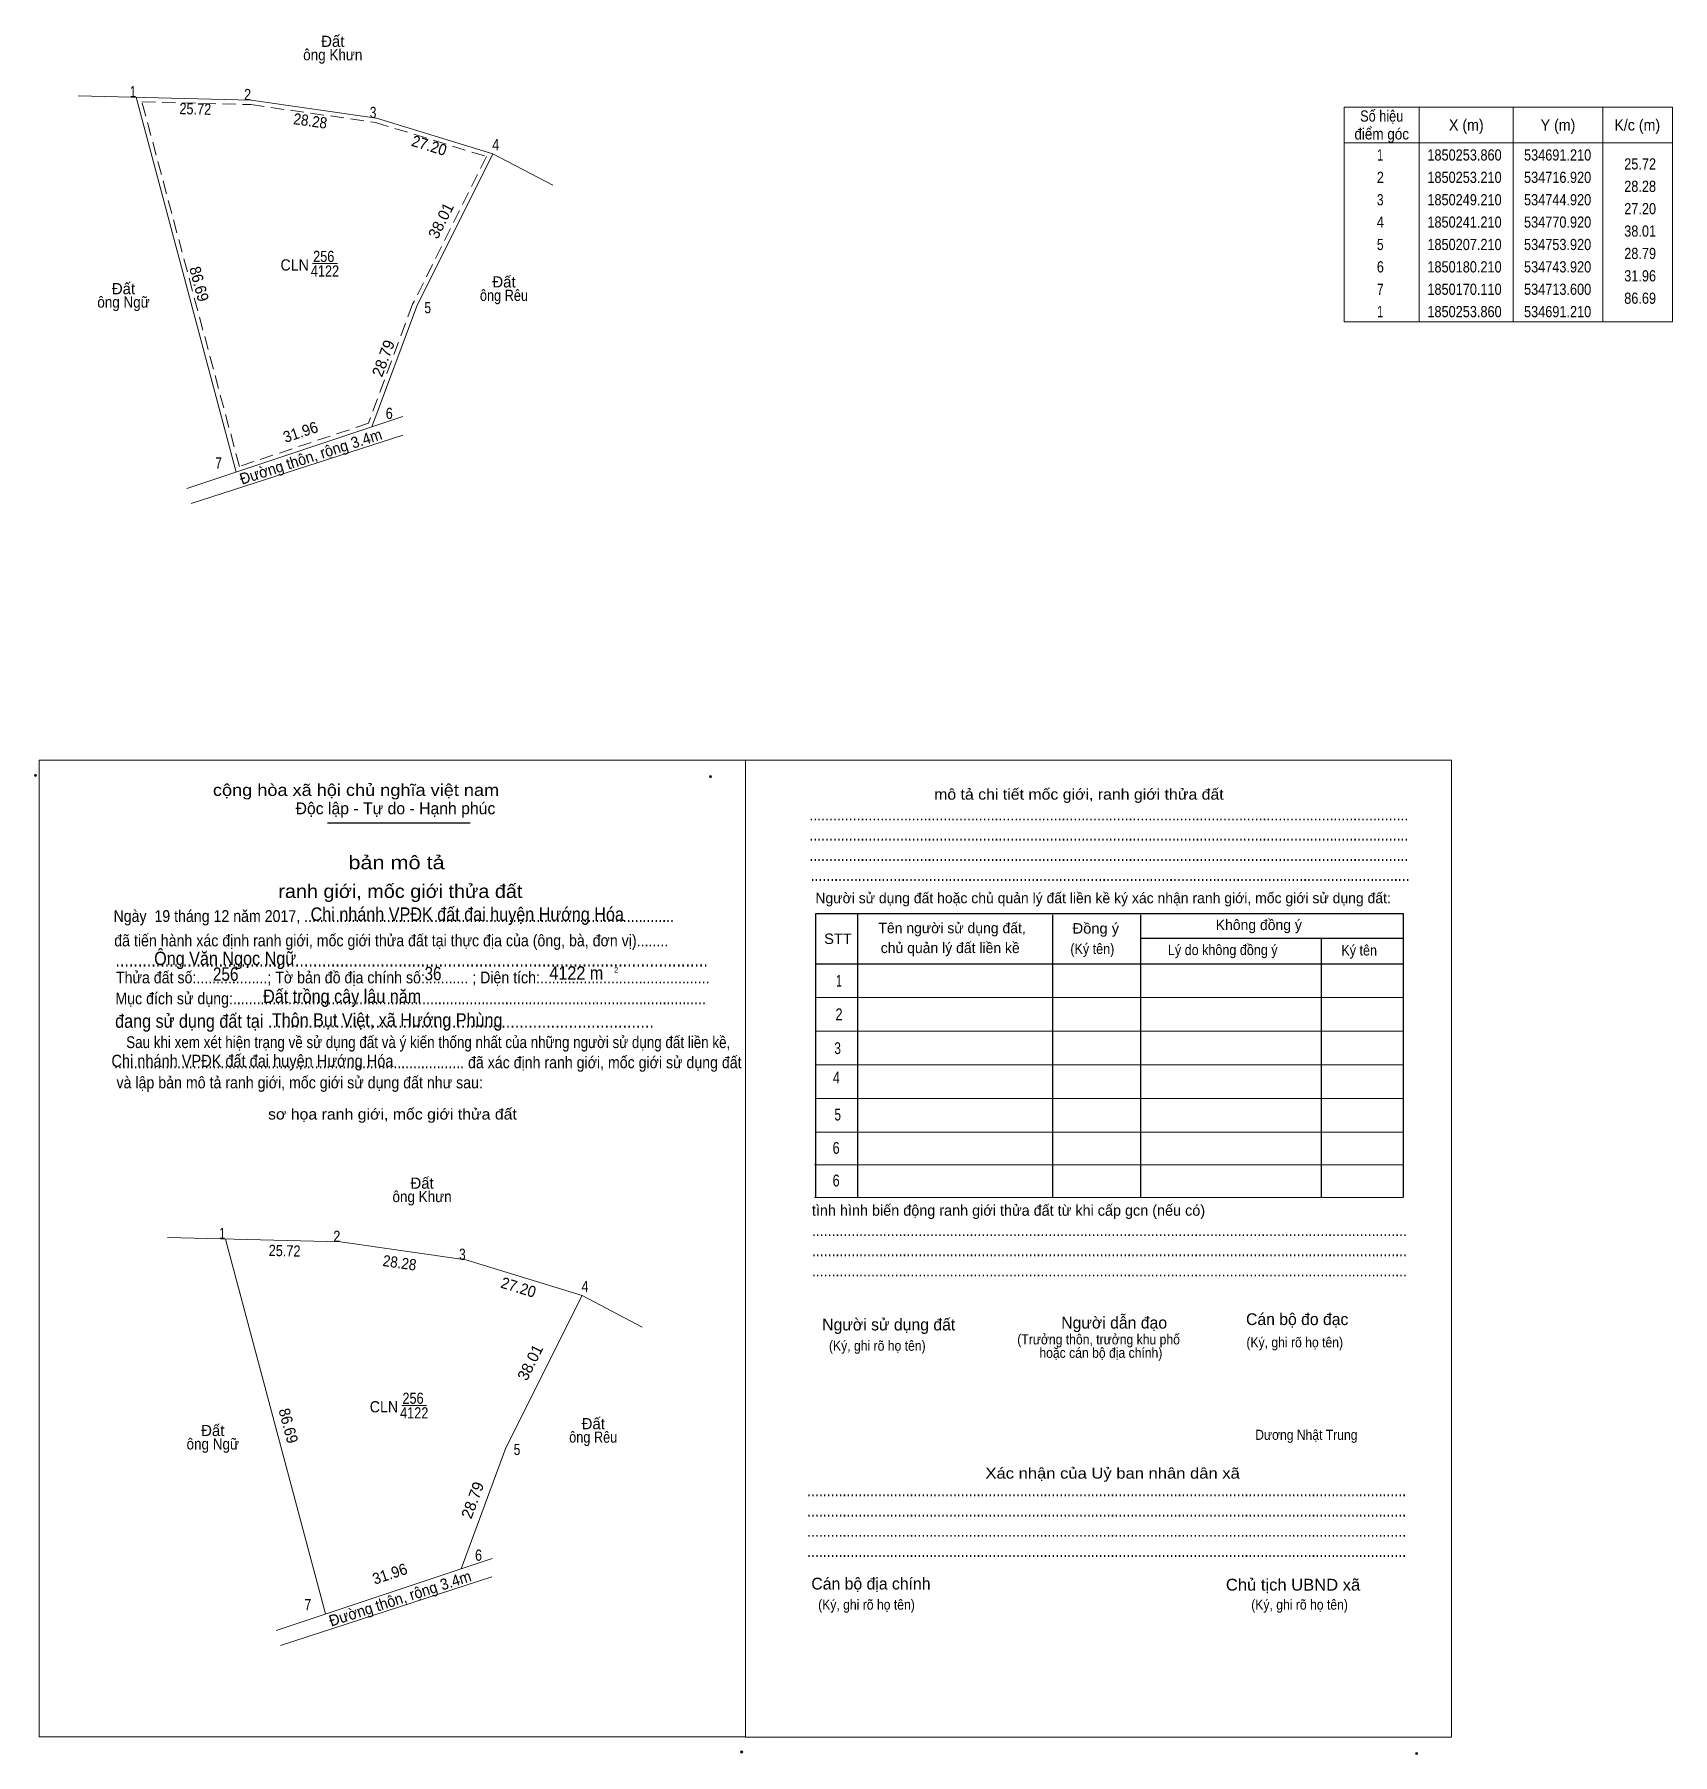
# Model space of a CAD drawing. Header units: metres. Extents: x 534668 to 535035, y 1849884 to 1850268.
import ezdxf
from ezdxf.enums import TextEntityAlignment as Align

# ---------------------------------------------------------------- set-up
doc = ezdxf.new("R2010")
doc.units = ezdxf.units.M
doc.header["$PDMODE"] = 32
doc.header["$PDSIZE"] = 0.5
doc.linetypes.add('MEDIUM_DASHED', pattern=[4.5, 3, -1.5])
for name, color, linetype, lineweight in [('1', 7, 'MEDIUM_DASHED', 13), ('10', 7, 'Continuous', 13), ('39', 7, 'Continuous', 13), ('57', 7, 'Continuous', 13), ('61', 7, 'Continuous', 13), ('63', 7, 'Continuous', 13), ('7', 7, 'Continuous', 13)]:
    doc.layers.add(name, color=color, linetype=linetype, lineweight=lineweight)
doc.layers.add('17', color=7, linetype='Continuous')
doc.layers.add('25', color=7, linetype='Continuous')

msp = doc.modelspace()

# ---------------------------------------------------------------- linework, layer by layer
at = {"layer": '1'}
msp.add_lwpolyline([(534692.52, 1850252.83), (534716.84, 1850252.21), (534744.7, 1850248.23), (534769.5, 1850240.6), (534753, 1850207.61), (534743.15, 1850181.01), (534714.29, 1850171.39)], close=True, dxfattribs=at)
at = {"layer": '10'}
for p, q in [((534691.21, 1850253.86), (534713.6, 1850170.11)), ((534730.64, 1850216.69), (534736.19, 1850216.69)), ((534711.16, 1849998.77), (534733.55, 1849915.02)), ((534750.59, 1849961.6), (534756.14, 1849961.6))]:
    msp.add_line(p, q, dxfattribs=at)
at = {"layer": '39'}
for p, q in [((534770.92, 1850241.21), (534784.35, 1850234.18)), ((534750.85, 1850182.52), (534702.56, 1850166.43)), ((534790.87, 1849986.12), (534804.3, 1849979.09)), ((534770.8, 1849927.43), (534722.51, 1849911.34))]:
    msp.add_line(p, q, dxfattribs=at)
for points in [[(534743.92, 1850180.21), (534753.92, 1850207.21), (534770.92, 1850241.21), (534744.92, 1850249.21), (534716.92, 1850253.21), (534678.28, 1850254.18)], [(534763.87, 1849925.12), (534773.87, 1849952.12), (534790.87, 1849986.12), (534764.87, 1849994.12), (534736.87, 1849998.12), (534698.23, 1849999.09)]]:
    msp.add_lwpolyline(points, dxfattribs=at)
at = {"layer": '57'}
for p, q in [((534678.28, 1850254.18), (534678.25, 1850254.18)), ((534698.23, 1849999.09), (534698.2, 1849999.09))]:
    msp.add_line(p, q, dxfattribs=at)
at = {"layer": '61'}
for p, q in [((534703.53, 1850163.07), (534750.79, 1850178.39)), ((534723.48, 1849907.98), (534770.74, 1849923.3))]:
    msp.add_line(p, q, dxfattribs=at)
at = {"layer": '63'}
for p, q in [((534977.97, 1850251.66), (534977.97, 1850203.66)), ((534998.97, 1850251.66), (534998.97, 1850203.66)), ((535018.97, 1850251.66), (535018.97, 1850203.66)), ((534961.17, 1850243.66), (535034.57, 1850243.66))]:
    msp.add_line(p, q, dxfattribs=at)
msp.add_lwpolyline([(534961.17, 1850251.66), (535034.57, 1850251.66), (535034.57, 1850203.66), (534961.17, 1850203.66)], close=True, dxfattribs=at)
at = {"layer": '7', "lineweight": 25}
for p, q in [((534733.99, 1850091.78), (534765.9, 1850091.78)), ((534852.46, 1850071.39), (534852.46, 1850008.07)), ((534895.99, 1850071.17), (534895.99, 1850008.07)), ((534915.63, 1850071.17), (534915.63, 1850008.07)), ((534915.63, 1850065.97), (534974.47, 1850065.97)), ((534956.04, 1850065.97), (534956.04, 1850008.07)), ((534843.01, 1850060.26), (534974.47, 1850060.26))]:
    msp.add_line(p, q, dxfattribs=at)
at = {"layer": '7'}
for p, q in [((534843.01, 1850052.73), (534974.47, 1850052.73)), ((534843.01, 1850045.2), (534974.47, 1850045.2)), ((534843.01, 1850037.68), (534974.47, 1850037.68)), ((534843.01, 1850030.15), (534974.47, 1850030.15)), ((534843.01, 1850022.63), (534974.47, 1850022.63)), ((534842.78, 1850015.35), (534974.25, 1850015.35)), ((534843.01, 1850015.35), (534974.47, 1850015.35)), ((534842.78, 1850008.07), (534974.25, 1850008.07))]:
    msp.add_line(p, q, dxfattribs=at)
for points in [[(534669.58, 1850105.76), (534827.36, 1850105.76), (534827.36, 1849887.53), (534669.58, 1849887.53)], [(534827.37, 1850105.75), (534985.15, 1850105.75), (534985.15, 1849887.52), (534827.37, 1849887.52)], [(534827.37, 1850105.75), (534985.15, 1850105.75), (534985.15, 1849887.52), (534827.37, 1849887.52)]]:
    msp.add_lwpolyline(points, close=True, dxfattribs=at)
at = {"layer": '7', "lineweight": 25}
msp.add_lwpolyline([(534974.47, 1850008.07), (534974.47, 1850071.39), (534843.01, 1850071.39), (534843.01, 1850008.07)], dxfattribs=at)
at = {"layer": '7'}
for p in [(534668.74, 1850102.39), (534819.57, 1850102.07), (534826.52, 1849884.16), (534977.35, 1849883.84)]:
    msp.add_point(p, dxfattribs=at)

# ---------------------------------------------------------------- texts
at = {"layer": '10'}
for s, width, p in [('256', 0.85, (534733.15, 1850217.04)), ('CLN', 0.95, (534726.655, 1850215.14)), ('4122', 0.85, (534733.42, 1850213.78)), ('256', 0.85, (534753.1, 1849961.95)), ('CLN', 0.95, (534746.605, 1849960.05)), ('4122', 0.85, (534753.37, 1849958.69))]:
    msp.add_text(s, height=2.5, dxfattribs=dict(at, width=width)).set_placement(p, align=Align.CENTER)
at = {"layer": '17', "width": 0.9}
msp.add_text('Dương Nhật Trung', height=2.25, dxfattribs=at).set_placement((534941.29, 1849953.91))
at = {"layer": '25', "width": 0.9}
for s, height, p in [('Chi nhánh VPĐK đất đai huyện Hướng Hóa', 3, (534730.21, 1850069.85)), ('Ông Văn Ngọc Ngữ', 3, (534695.25, 1850059.97)), ('Đất trồng cây lâu năm', 3, (534719.61, 1850051.51)), ('Thôn Bụt Việt, xã Hướng Phùng', 3, (534721.55, 1850046.21)), ('Chi nhánh VPĐK đất đai huyện Hướng Hóa', 2.7, (534685.71, 1850037.23))]:
    msp.add_text(s, height=height, dxfattribs=at).set_placement(p)
at = {"layer": '63'}
for s, width, p in [('ông Khưn', 0.9, (534735.17, 1850262.1)), ('Số hiệu', 0.85, (534969.57, 1850248.41)), ('X (m)', 0.95, (534988.47, 1850246.41)), ('Y (m)', 0.95, (535008.965, 1850246.41)), ('K/c (m)', 0.95, (535026.67, 1850246.41)), ('điểm góc', 0.9, (534969.57, 1850244.41)), (' 1', 0.75, (534968.865, 1850239.71)), ('1850253.860', 0.85, (534988.07, 1850239.71)), ('534691.210', 0.85, (535008.875, 1850239.71)), (' 2', 0.85, (534968.87, 1850234.71)), ('1850253.210', 0.85, (534988.07, 1850234.71)), ('534716.920', 0.85, (535008.875, 1850234.71)), (' 3', 0.8, (534968.87, 1850229.71)), ('1850249.210', 0.85, (534988.07, 1850229.71)), ('534744.920', 0.85, (535008.875, 1850229.71)), (' 4', 0.85, (534968.865, 1850224.71)), ('1850241.210', 0.85, (534988.07, 1850224.71)), ('534770.920', 0.85, (535008.875, 1850224.71)), (' 5', 0.8, (534968.87, 1850219.71)), ('1850207.210', 0.85, (534988.07, 1850219.71)), ('534753.920', 0.85, (535008.875, 1850219.71)), (' 6', 0.85, (534968.87, 1850214.71)), ('1850180.210', 0.85, (534988.07, 1850214.71)), ('534743.920', 0.85, (535008.875, 1850214.71)), ('ông Rêu', 0.85, (534773.42, 1850208.36)), (' 7', 0.8, (534968.87, 1850209.71)), ('1850170.110', 0.85, (534988.07, 1850209.71)), ('534713.600', 0.85, (535008.875, 1850209.71)), ('ông Ngữ', 0.9, (534688.405, 1850206.84)), (' 1', 0.75, (534968.865, 1850204.71)), ('1850253.860', 0.85, (534988.07, 1850204.71)), ('534691.210', 0.85, (535008.875, 1850204.71)), ('ông Khưn', 0.9, (534755.12, 1850007.01)), ('ông Ngữ', 0.9, (534708.355, 1849951.75)), ('ông Rêu', 0.85, (534793.37, 1849953.27))]:
    msp.add_text(s, height=2.5, dxfattribs=dict(at, width=width)).set_placement(p, align=Align.CENTER)
for p in [(534735.175, 1850265.1), (534773.425, 1850211.36), (534688.405, 1850209.84), (534755.125, 1850010.01), (534708.355, 1849954.75), (534793.375, 1849956.27)]:
    msp.add_text('Đất', height=2.5, dxfattribs=at).set_placement(p, align=Align.CENTER)
for s, width, p in [(' 1', 0.75, (534691.21, 1850253.86)), (' 2', 0.85, (534716.92, 1850253.21)), (' 3', 0.8, (534744.92, 1850249.21)), (' 4', 0.85, (534772.37, 1850242.02)), ('25.72', 0.85, (535030.87, 1850237.71)), ('28.28', 0.85, (535030.87, 1850232.71)), ('27.20', 0.85, (535030.87, 1850227.71)), ('38.01', 0.85, (535030.87, 1850222.71)), ('28.79', 0.85, (535030.87, 1850217.71)), ('31.96', 0.85, (535030.87, 1850212.71)), (' 5', 0.8, (534757.13, 1850205.6)), ('86.69', 0.85, (535030.87, 1850207.71)), (' 6', 0.85, (534748.58, 1850181.98)), (' 7', 0.8, (534710.39, 1850170.91)), (' 1', 0.75, (534711.16, 1849998.77)), (' 2', 0.85, (534736.87, 1849998.12)), (' 3', 0.8, (534764.87, 1849994.12)), (' 4', 0.85, (534792.32, 1849986.93)), (' 5', 0.8, (534777.08, 1849950.51)), (' 6', 0.85, (534768.53, 1849926.89)), (' 7', 0.8, (534730.34, 1849915.82))]:
    msp.add_text(s, height=2.5, dxfattribs=dict(at, width=width)).set_placement(p, align=Align.RIGHT)
for s, rotation, width, p in [('25.72', 358.552, 0.85, (534704.418, 1850249.998)), ('28.28', 351.87, 0.9, (534729.983, 1850247.328)), ('27.20', 342.897, 0.95, (534756.357, 1850241.879)), ('86.69', 284.968, 0.95, (534704.098, 1850211.823)), ('31.96', 18.424, 0.95, (534728.355, 1850177.877)), ('Đường thôn, rộng 3.4m', 17.961, 0.95, (534730.64, 1850172.39)), ('25.72', 358.552, 0.85, (534724.368, 1849994.908)), ('28.28', 351.87, 0.9, (534749.933, 1849992.238)), ('27.20', 342.897, 0.95, (534776.307, 1849986.789)), ('86.69', 284.968, 0.95, (534724.048, 1849956.733)), ('31.96', 18.424, 0.95, (534748.305, 1849922.787)), ('Đường thôn, rộng 3.4m', 17.961, 0.95, (534750.585, 1849917.298))]:
    msp.add_text(s, height=2.5, rotation=rotation, dxfattribs=dict(at, width=width)).set_placement(p, align=Align.CENTER)
for s, rotation, p in [('38.01', 63.435, (534760.45, 1850225.731)), ('28.79', 69.677, (534747.635, 1850195.101)), ('38.01', 63.435, (534780.4, 1849970.641)), ('28.79', 69.677, (534767.585, 1849940.011))]:
    msp.add_text(s, height=2.5, rotation=rotation, dxfattribs=at).set_placement(p, align=Align.CENTER)
at = {"layer": '7'}
for s, height, width, p in [('cộng hòa xã hội chủ nghĩa việt nam', 2.634, 1.15, (534708.39, 1850097.77)), ('........................................................................................................................................................', 2.634, 0.9, (534841.65, 1850092.29)), ('........................................................................................................................................................', 2.634, 0.9, (534841.65, 1850087.79)), ('........................................................................................................................................................', 2.634, 0.9, (534841.65, 1850083.25)), ('........................................................................................................................................................', 2.634, 0.9, (534841.93, 1850078.77)), ('Ngày  19 tháng 12 năm 2017, ..............................................................................................', 2.63, 0.9, (534686.17, 1850069.61)), ('Đồng ý', 2.333, 1.05, (534900.49, 1850067.01)), (' đã tiến hành xác định ranh giới, mốc giới thửa đất tại thực địa của (ông, bà, đơn vị)........', 2.634, 0.9, (534685.45, 1850064.15)), ('STT', 2.333, 1.05, (534844.97, 1850064.69)), ('(Ký tên)', 2.333, 0.9, (534899.99, 1850062.45)), ('Lý do không đồng ý', 2.333, 0.9, (534921.79, 1850062.21)), ('Ký tên', 2.333, 0.9, (534960.55, 1850062.11)), ('Thửa đất số:..................; Tờ bản đồ địa chính số:........... ; Diện tích:...........................................', 2.634, 0.9, (534686.71, 1850055.89)), ('....................................................................................................................................', 3, 0.9, (534686.59, 1850059.65)), ('256', 3, 0.85, (534708.39, 1850056.47)), ('36', 3, 0.85, (534755.67, 1850056.59)), ('4122 m', 3, 0.9, (534783.57, 1850056.71)), ('2', 1.2, 0.8, (534798.05, 1850058.31)), ('Mục đích sử dụng:........................................................................................................................', 2.634, 0.9, (534686.59, 1850051.21)), ('đang sử dụng đất tại ......................................................................................', 3, 0.9, (534686.53, 1850045.97)), ('Sau khi xem xét hiện trạng về sử dụng đất và ý kiến thống nhất của những người sử dụng đất liền kề,', 2.634, 0.85, (534689.01, 1850041.43)), ('......................................................................................... đã xác định ranh giới, mốc giới sử dụng đất', 2.628, 0.9, (534686.31, 1850036.93)), (' và lập bản mô tả ranh giới, mốc giới sử dụng đất như sau:', 2.634, 0.9, (534685.95, 1850032.43)), ('.......................................................................................................................................................', 2.634, 0.9, (534842.23, 1849999.43)), ('.......................................................................................................................................................', 2.634, 0.9, (534842.23, 1849994.93)), ('.......................................................................................................................................................', 2.634, 0.9, (534842.23, 1849990.41)), ('(Ký, ghi rõ họ tên)', 2.258, 0.9, (534846.05, 1849973.81)), ('(Ký, ghi rõ họ tên)', 2.258, 0.9, (534939.33, 1849974.57)), ('........................................................................................................................................................', 2.634, 0.9, (534841.15, 1849941.29)), ('........................................................................................................................................................', 2.634, 0.9, (534841.15, 1849936.77)), ('........................................................................................................................................................', 2.634, 0.9, (534841.15, 1849932.27)), ('........................................................................................................................................................', 2.634, 0.9, (534841.15, 1849927.77)), ('Chủ tịch UBND xã', 2.634, 1.05, (534934.75, 1849920.23)), ('(Ký, ghi rõ họ tên)', 2.258, 0.9, (534843.63, 1849915.97)), ('(Ký, ghi rõ họ tên)', 2.258, 0.9, (534940.41, 1849915.97))]:
    msp.add_text(s, height=height, dxfattribs=dict(at, width=width)).set_placement(p)
for s, height, width, p in [('mô tả chi tiết mốc giới, ranh giới thửa đất', 2.408, 1.1, (534901.9, 1850096.93)), ('bản mô tả', 3.01, 1.2, (534749.41, 1850081.39)), ('ranh giới, mốc giới thửa đất', 3.01, 1.1, (534750.27, 1850074.97)), ('1', 2.634, 0.65, (534848.275, 1850055.15)), ('2', 2.634, 0.8, (534848.29, 1850047.65)), ('3', 2.634, 0.75, (534847.99, 1850040.09)), ('4', 2.634, 0.8, (534847.7, 1850033.53)), ('sơ họa ranh giới, mốc giới thửa đất', 2.408, 1.1, (534748.5, 1850025.47)), ('5', 2.634, 0.75, (534848.01, 1850025.25)), ('6', 2.634, 0.8, (534847.65, 1850017.81)), ('6', 2.634, 0.8, (534847.65, 1850010.53)), ('(Trưởng thôn, trưởng khu phố', 2.257, 0.9, (534906.3, 1849975.23)), ('hoặc cán bộ địa chính)', 2.257, 0.9, (534906.81, 1849972.23)), ('Xác nhận của Uỷ ban nhân dân xã', 2.409, 1.15, (534909.435, 1849945.25))]:
    msp.add_text(s, height=height, dxfattribs=dict(at, width=width)).set_placement(p, align=Align.CENTER)
for s, height, p in [('Độc lập - Tự do - Hạnh phúc', 2.634, (534726.85, 1850093.67)), ('Người sử dụng đất hoặc chủ quản lý đất liền kề ký xác nhận ranh giới, mốc giới sử dụng đất:', 2.333, (534843.01, 1850073.79)), ('Tên người sử dụng đất,', 2.333, (534857.09, 1850067.09)), ('Không đồng ý', 2.333, (534932.47, 1850067.79)), ('chủ quản lý đất liền kề', 2.333, (534857.63, 1850062.65)), ('tình hình biến động ranh giới thửa đất từ khi cấp gcn (nếu có)', 2.408, (534842.23, 1850003.97)), ('Người sử dụng đất', 2.634, (534844.53, 1849978.35)), ('Người dẫn đạo', 2.633, (534897.95, 1849978.77)), ('Cán bộ đo đạc', 2.628, (534939.25, 1849979.55)), ('Cán bộ địa chính', 2.634, (534842.11, 1849920.47))]:
    msp.add_text(s, height=height, dxfattribs=at).set_placement(p)

doc.saveas('drawing.dxf')
